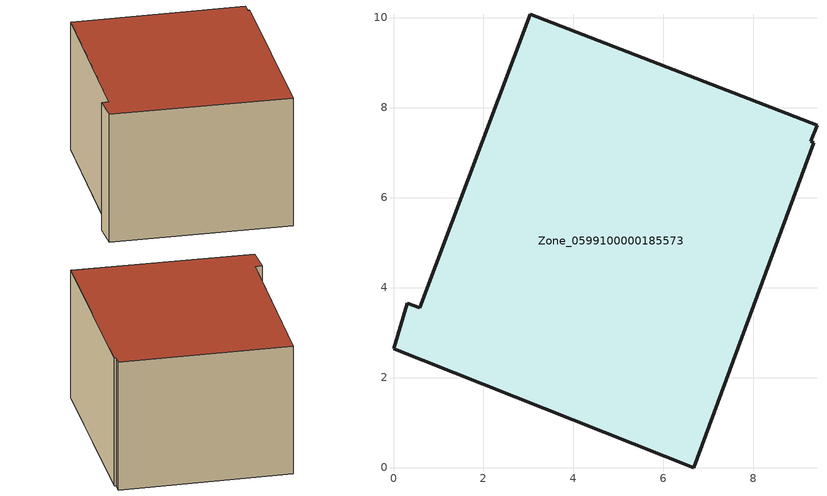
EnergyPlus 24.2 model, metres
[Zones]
Zone_0599100000185573
 floor ground (C_G): 0.31,3.65 0.58,3.55 3.04,10.07 9.41,7.6 9.28,7.25 9.34,7.22 6.67,0 0,2.64 z0
 wall outside (C_F): 0.58,3.55 0.31,3.65 0,2.64 6.67,0 9.34,7.22 9.28,7.25 9.41,7.6 3.04,10.07 0.58,3.55 z0:5.44
 roof outside (C_R): 9.41,7.6 3.04,10.07 0.58,3.55 0.31,3.65 0,2.64 6.67,0 9.34,7.22 9.28,7.25 z5.44
[BUILDING]
Pand.0599100000185573: North Axis=0; Terrain=City; Loads Convergence Tolerance Value=0.04; Temperature Convergence Tolerance Value=0.4; Solar Distribution=FullExterior; Maximum Number of Warmup Days=25; Minimum Number of Warmup Days=1
[Site:Location]
Rotterdam.The.Hague.AP_ZH_NLD Design_Conditions: Latitude=51.96; Longitude=4.45; Time Zone=1; Elevation=-4.5
[SITE:GROUNDTEMPERATURE:BUILDINGSURFACE]
18, 18, 18, 18, 18, 18, 18, 18, 18, 18, 18, 18
[MATERIAL] Thermal Absorptance=0.9; Solar Absorptance=0.7; Visible Absorptance=0.7
Name | Roughness | Thickness | Conductivity | Density | Specific Heat
G.D.1965 | MediumSmooth | 0.15 | 1 | 540 | 1210
F.D.1965 | Rough | 0.3 | 0.857143 | 1920 | 840
R.D.1965 | MediumRough | 0.2 | 0.08 | 1500 | 1000
[CONSTRUCTION]
C_G: G.D.1965
C_F: F.D.1965
C_R: R.D.1965
[ZONE]
Zone_0599100000185573: Type=1; Multiplier=1; Ceiling Height=Autocalculate; Volume=Autocalculate; Floor Area=autocalculate; Part of Total Floor Area=Yes
[ZONEINFILTRATION:DESIGNFLOWRATE]
Infil_Zone_0599100000185573: Zone or ZoneList or Space or SpaceList=Zone_0599100000185573; Schedule=AlwaysOn; Design Flow Rate Calculation Method=Flow/Area; Flow Rate per Floor Area=0.0042; Constant Term Coefficient=1; Temperature Term Coefficient=0; Velocity Term Coefficient=0; Velocity Squared Term Coefficient=0
[HVACTEMPLATE:ZONE:IDEALLOADSAIRSYSTEM]
Zone_0599100000185573: Maximum Heating Supply Air Temperature=50; Minimum Cooling Supply Air Temperature=13; Maximum Heating Supply Air Humidity Ratio=0.0156; Minimum Cooling Supply Air Humidity Ratio=0.0077; Heating Limit=NoLimit; Cooling Limit=NoLimit; Dehumidification Control Type=ConstantSensibleHeatRatio; Cooling Sensible Heat Ratio=0.7; Dehumidification Setpoint=60; Humidification Control Type=None; Humidification Setpoint=30; Outdoor Air Method=None; Outdoor Air Flow Rate per Person=0.00944; Outdoor Air Flow Rate per Zone Floor Area=0; Outdoor Air Flow Rate per Zone=0; Demand Controlled Ventilation Type=None; Outdoor Air Economizer Type=NoEconomizer; Heat Recovery Type=None; Sensible Heat Recovery Effectiveness=0.7; Latent Heat Recovery Effectiveness=0.65
[ZONECONTROL:THERMOSTAT]
ThermostatControl_Zone_0599100000185573: Zone or ZoneList=Zone_0599100000185573; Control Type Schedule=DualSetpointControlType; Control 1=Thermostat_Zone_0599100000185573; Temperature Difference Between Cutout And Setpoint=0
[THERMOSTATSETPOINT:DUALSETPOINT]
Thermostat_Zone_0599100000185573: Heating Setpoint Temperature Schedule=HeatingSetpoint_Zone_0599100000185573; Cooling Setpoint Temperature Schedule=CoolingSetpoint_Zone_0599100000185573
[SCHEDULE:COMPACT]
HeatingSetpoint_Zone_0599100000185573: Through: 12/31, For: AllDays, Until: 24:00, 21
CoolingSetpoint_Zone_0599100000185573: Through: 12/31, For: AllDays, Until: 24:00, 24
DualSetpointControlType: Through: 12/31, For: AllDays, Until: 24:00, 4
AlwaysOn: Through: 12/31, For: AllDays, Until: 24:00, 1
